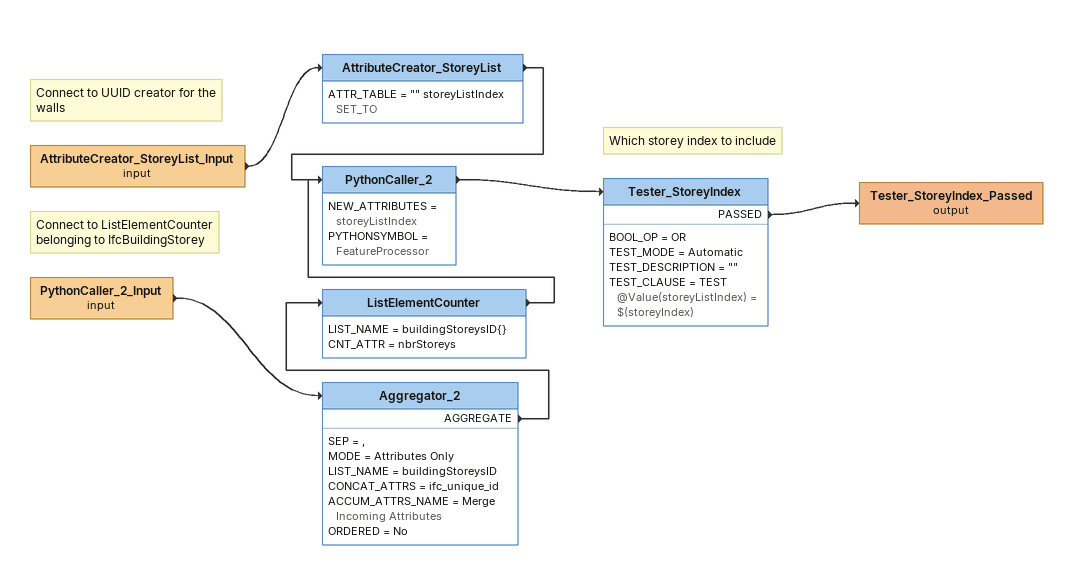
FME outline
Note: Connect to UUID creator for the walls
AttributeCreator_StoreyList_Input (input)
    -> AttributeCreator_StoreyList
AttributeCreator_StoreyList
    ATTR_TABLE = "" storeyListIndex SET_TO
    -> PythonCaller_2
Note: Connect to ListElementCounter / belonging to IfcBuildingStorey
PythonCaller_2_Input (input)
    -> Aggregator_2
Aggregator_2
    SEP = ,
    MODE = Attributes Only
    LIST_NAME = buildingStoreysID
    CONCAT_ATTRS = ifc_unique_id
    ACCUM_ATTRS_NAME = Merge Incoming Attributes
    ORDERED = No
    AGGREGATE -> ListElementCounter
ListElementCounter
    LIST_NAME = buildingStoreysID{}
    CNT_ATTR = nbrStoreys
    -> PythonCaller_2
PythonCaller_2
    NEW_ATTRIBUTES = storeyListIndex
    PYTHONSYMBOL = FeatureProcessor
    -> Tester_StoreyIndex
Note: Which storey index to include
Tester_StoreyIndex
    BOOL_OP = OR
    TEST_MODE = Automatic
    TEST_DESCRIPTION = ""
    TEST_CLAUSE = TEST @Value(storeyListIndex) = $(storeyIndex)
    PASSED -> Tester_StoreyIndex_Passed (output)
Tester_StoreyIndex_Passed (output)
